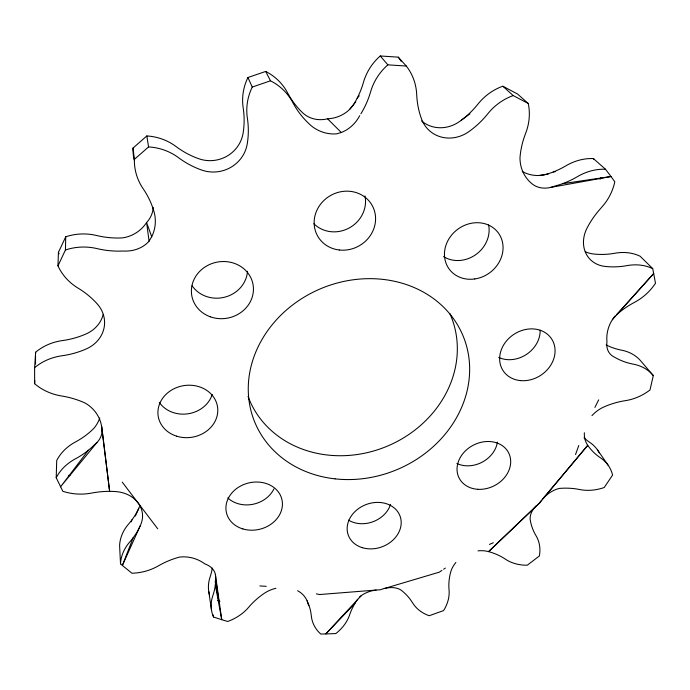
<?xml version="1.0" encoding="UTF-8"?>
<svg xmlns="http://www.w3.org/2000/svg" width="690" height="690" viewBox="0 0 690 690"><rect width="100%" height="100%" fill="white"/><g stroke="black" fill="none" stroke-linecap="round" stroke-linejoin="round"><path stroke-width="1.03" d="M35.535 356.178L35.535 364.053M102.103 429.594L109.624 491.358L101.577 426.127A33.224 31.274 19.9 0 0 85.25 403.115A80.644 67.784 -1.1 0 0 61.652 395.991A51.664 45.471 1.3 0 1 34.629 383.7L34.621 367.675A50.75 43.875 -0.5 0 1 62.057 355.755A86.457 77.616 6.9 0 0 86.276 348.924A33.37 29.679 2.6 0 0 97.29 303.997A84.629 73.985 4 0 0 78.108 288.153A53.078 48.774 3.9 0 1 57.96 265.84L65.438 249.987L65.731 236.799A51.31 46.42 3.9 0 1 96.643 235.514A85.965 81.368 12.1 0 0 122.061 237.929A34.034 32.922 -53.7 0 0 146.599 222.534A34.638 27.928 5.6 0 0 153.197 207.371M275.897 588.294A28.238 22.468 -15.1 0 0 264.348 593.279A70.294 55.2 -16.1 0 0 249.909 605.837L247.443 608.658A45.35 36.535 -11.8 0 1 227.7 621.483L221.749 619.698L215.401 574.416A30.627 19.053 -16.6 0 0 204.775 563.842A30.256 25.358 18.3 0 0 179.279 557.141A72.847 58.038 -11.2 0 0 158.424 565.835A47.325 38.968 -7.3 0 1 131.928 573.235L122.38 565.455L140.82 524.426A30.627 25.366 -5.9 0 0 115.592 491.565A76.461 62.298 -6.2 0 0 91.701 493.057A49.568 42.047 -2.8 0 1 62.816 491.271L56.218 477.739L56.701 460.515A47.455 39.951 -4.4 0 1 75.503 441.936A81.135 70.121 2.5 0 0 91.028 431.069L93.728 428.507A32.577 30.998 -12.5 0 0 99.765 418.019M35.587 353.547L35.63 352.228A49.594 43.134 0.1 0 1 62.419 340.584A84.404 76.107 7.8 0 0 86.086 333.934A32.585 29.135 3.4 0 0 103.198 314.416M57.96 265.84L58.434 252.324L65.731 236.799M34.629 383.7L34.828 380.552M34.621 367.675L35.63 352.228M606.165 344.94A75.788 62.652 -40.6 0 0 621.63 350.192A44.755 36.501 -34.5 0 1 641.208 361.465L653.301 375.584L649.98 389.997A46.618 38.079 -36.4 0 1 625.295 400.674A71.864 56.925 -32.4 0 0 604.147 406.85A28.885 23.21 -33.2 0 0 591.951 415.647M575.529 454.546L578.781 445.49M131.204 521.821L131.954 519.88M133.144 537.786L122.38 565.455L120.517 563.851L119.603 545.531A45.376 37.251 -9.1 0 1 128.702 523.908A77.125 64.386 -2.9 0 0 138.802 508.254L139.458 506.727M135.326 516.034L138.802 508.254M594.892 407.402L598.678 399.872M65.438 249.987A52.544 47.308 3.1 0 1 97.109 248.616A88.079 83.128 10.4 0 0 123.148 251.031A35.863 30.248 26.7 0 0 149.075 241.146L151.722 236.696A35.682 35.052 28.9 0 0 153.905 211.356A87.406 80.075 8.7 0 0 143.141 188.698A53.432 51.301 -1.3 0 1 134.395 159.347L132.998 148.1L146.823 135.947A52.13 49.266 4.6 0 1 176.174 146.625A85.31 84.672 -14.2 0 0 198.608 158.683A33.327 32.465 -5 0 0 243.113 133.084A85.931 83.085 12.3 0 0 243.199 107.985A52.086 50.568 -41.1 0 1 247.917 77.513L265.685 71.441A52 50.862 -18.9 0 1 287.549 92.788A85.991 81.739 -57.5 0 0 302.522 112.686A34.88 29.592 -56.4 0 0 327.569 118.818L341.3 132.48A36.199 32.43 -79.4 0 0 359.723 115.644M88.424 450.216L60.53 486.812L97.005 442.488A33.474 23.262 4.9 0 0 101.577 426.127M327.569 118.818A34.526 32.266 16.9 0 0 349.735 109.296L355.807 101.775M542.927 498.629L587.742 445.335A28.885 23.21 -33.2 0 1 584.361 432.742M357.161 98.256L359.223 95.815M349.735 109.296L352.883 105.656A85.707 83.921 -55.3 0 0 363.449 82.36A51.983 48.404 -50.3 0 1 380.242 55.968L398.259 57.158L406.307 66.042A53.432 50.603 -47.7 0 1 416.7 94.599A86.673 78.125 -52.5 0 0 421.581 119.103A33.948 31.102 -49.6 0 0 468.907 131.618A87.785 81.446 -54.8 0 0 487.787 113.798A52.026 46.187 -47.2 0 1 513.196 95.574L528.238 103.5A52.716 47.731 -48.6 0 1 525.633 133.334A83.387 71.881 -47.5 0 0 520.001 157.518A34.336 32.879 -61.4 0 0 531.981 183.764A34.422 25.444 -57.4 0 0 550.577 187.43L611.021 176.519L614.79 181.806A51.017 44.315 -45.2 0 1 604.371 204.102L599.739 209.501A79.229 65.843 -42.4 0 0 587.078 228.011A31.602 26.72 -42.3 0 0 604.682 266.366A81.696 69.285 -45.4 0 0 626.977 265.624A47.774 39.554 -38.9 0 1 652.723 268.608L655.5 283.245A48.818 40.96 -40.9 0 1 634.36 302.418A75.167 60.729 -37.3 0 0 616.575 314.683L653.749 273.473L612.349 319.72M455.883 562.479A27.574 21.726 -24.1 0 0 450.63 572.269A69.242 54.062 -25.6 0 0 449.043 589.786A43.237 34.121 -20.8 0 1 443.558 610.598L429.214 615.73A43.168 34.06 -22.9 0 1 412.56 602.81A69.612 54.467 -18.1 0 0 400.925 589.993A28.946 18.759 -36.8 0 0 380.406 589.752L376.102 590.062A28.833 20.493 3.7 0 0 361.275 595.634L325.784 633.946L320.747 634.032A43.513 34.44 -18.4 0 1 311.302 615.799A71.639 56.675 -13.2 0 0 306.334 599.274A28.238 22.468 -15.1 0 0 297.614 590.709M354.953 603.379L325.784 633.946L335.858 633.558A43.936 34.905 -16.3 0 0 349.692 614.721A69.06 53.872 -20.8 0 1 357.61 599.291M542.814 498.784A29.101 21.847 -54.4 0 1 559.349 488.425A69.733 54.588 -27.5 0 1 579.505 489.503A44.807 35.906 -31.9 0 0 604.233 487.511L612.591 475.074A44.169 35.173 -29.8 0 0 600.542 457.884A73.666 58.969 -35.2 0 1 587.742 445.335L539.597 502.941L488.572 551.62A27.574 21.726 -24.1 0 0 477.98 550.861M134.395 159.347L148.574 146.91L146.823 135.947M97.005 442.488L94.099 445.119A83.05 71.355 1.9 0 1 75.452 458.807A48.524 40.563 -4.8 0 0 56.218 477.739M359.248 597.376L361.275 595.634M421.599 120.974A33.146 30.489 -50.6 0 0 459.626 121.457L469.95 113.798M441.911 570.414L439.314 572.157L384.287 588.527M443.636 569.25L445.369 568.086M489.434 544.41L493.316 542.754M148.574 146.91A53.406 50.292 3.2 0 1 178.641 157.768A87.483 86.5 -16.9 0 0 201.618 170.033A34.164 33.146 -7 0 0 247.253 143.831A88.044 84.93 9.6 0 0 247.374 118.197A53.38 51.638 -39.2 0 1 252.255 87.052L270.48 80.808A53.311 51.914 -19.4 0 1 292.836 102.594A88.104 83.525 -55.7 0 0 308.128 122.898A35.94 35.138 60.3 0 0 336.625 133.86L341.3 132.48M550.577 187.43L554.734 186.11A85.474 75.555 -50.5 0 0 577.427 176.649A50.034 42.737 -43.3 0 1 605.492 169.248L611.021 176.519L562.505 183.695M522.261 171.534A33.267 31.956 -29.8 0 0 538.933 175.519L548.395 173.966M553.251 171.974L555.372 171.681M538.933 175.519L543.789 175.027A83.456 74.141 -51.2 0 0 565.955 165.79A48.904 42.038 -43.8 0 1 593.391 158.571L605.492 169.248M376.102 590.062L319.539 594.547L316.399 593.857M380.242 55.968L387.866 64.843L406.307 66.042M259.889 585.939L266.245 586.319M219.963 601.309L217.643 600.576M213.184 614.902L213.486 616.989L221.749 619.698L215.332 584.913M461.325 120.215A85.681 79.764 -56.2 0 0 478.023 104.026A50.81 45.342 -48 0 1 502.803 86.216L517.534 94.004L528.238 103.5M502.803 86.216L513.196 95.574M652.723 268.608L640.113 256.223A46.739 38.985 -39.2 0 0 614.876 253.239A79.833 68.146 -45.9 0 1 593.029 253.92A30.895 26.298 -42.8 0 1 585.293 251.703M593.391 158.571L594.185 159.58M122.225 482.112L157.717 528.79M597.437 449.854L608.261 465.405M265.685 71.441L270.48 80.808M247.917 77.513L252.255 87.052M151.722 236.696L146.599 222.534L149.075 241.146M215.159 581.17L218.799 600.947L216.005 581.075M208.751 591.425L211.502 610.089M215.401 574.416L215.668 577.263A74.848 60.358 -8.3 0 1 212.882 595.505A44.617 35.682 -13.9 0 0 213.486 616.989M449.854 313.579A109.132 95.996 -22.6 0 1 386.383 446.542A109.132 95.996 -22.6 0 1 248.038 396.448M247.494 271.274A30.084 27.738 -10.6 0 1 224.923 297.131A30.084 27.738 -10.6 0 1 192.096 285.798M364.976 195.925A30.205 28.187 -29.8 0 1 349.226 227.959A30.205 28.187 -29.8 0 1 313.89 223.758M488.624 224.923A29.506 26.332 -37.3 0 1 475.669 254.714A29.506 26.332 -37.3 0 1 443.523 256.585M540.167 330.225A28.092 23.978 -33.5 0 1 526.384 354.47A28.092 23.978 -33.5 0 1 498.698 357.437M497.412 442.143A26.936 22.399 -27.2 0 1 456.875 463.49M390.549 504.373A26.755 22.158 -20.3 0 1 348.519 520.131M273.913 488.925A27.626 23.322 -13.6 0 1 227.795 497.904M212.209 394.49A29.066 25.521 -8.6 0 1 188.025 413.793A29.066 25.521 -8.6 0 1 159.295 402.365M541.684 500.121A29.101 21.847 -54.4 0 0 539.597 502.941L488.572 551.62A68.965 53.768 -22.8 0 1 505.399 559.167A43.617 34.552 -27.4 0 0 527.272 565.205L539.339 555.993A43.315 34.215 -25.3 0 0 536.009 535.699A70.82 55.769 -30.3 0 1 530.179 519.587A29.316 18.449 -14.9 0 1 536.613 505.468M615.109 315.994A31.11 27.358 -66.3 0 0 606.967 341.783A31.499 20.019 -35.7 0 0 614.781 357.334A77.478 63.566 -40.2 0 0 633.403 364.182A45.721 36.975 -34.3 0 1 653.301 375.584M583.99 437.805A72.122 58.219 -35.5 0 0 589.821 442.419A43.272 34.759 -29.9 0 1 599.256 452.847M600.611 177.83A49.844 43.556 -45.8 0 1 600.05 179.34M398.259 57.158A52.155 49.568 -49.2 0 1 401.14 61.272M387.866 64.843A53.251 49.387 -49.1 0 0 370.599 91.83A87.828 85.793 -51.2 0 1 360.887 113.798M134.153 159.873A52.138 50.241 0.6 0 1 132.998 148.1M59.133 253.799A51.819 47.817 4.9 0 1 58.434 252.324M70.009 475.669A48.455 41.374 -2.3 0 1 68.457 475.341M140.148 525.978A78.876 65.369 -3.3 0 1 129.824 541.891A46.359 37.76 -9.4 0 0 120.517 563.851M308.758 605.665A42.642 34.043 -18.3 0 1 307.145 600.792M212.27 568.103A73.261 59.556 -8 0 1 210.088 577.047A43.703 35.25 -13.7 0 0 209.518 594.901M335.064 478.86A112.729 98.178 -22.6 0 0 464.517 339.627A112.729 98.178 -22.6 0 0 277.302 318.866A112.729 98.178 -22.6 0 0 335.064 478.86M210.303 316.796A31.128 28.48 -11.3 0 0 253.213 285.634A31.128 28.48 -11.3 0 0 203.722 267.893A31.128 28.48 -11.3 0 0 210.303 316.796M339.299 249.996A31.266 28.946 -29.3 0 0 373.816 208.992A31.266 28.946 -29.3 0 0 321.48 203.05A31.266 28.946 -29.3 0 0 339.299 249.996M474.755 278.958A30.507 26.988 -36.6 0 0 498.62 233.315A30.507 26.988 -36.6 0 0 447.896 240.689A30.507 26.988 -36.6 0 0 474.755 278.958M520.57 380.613A28.997 24.495 -33.2 0 0 554.027 343.982A28.997 24.495 -33.2 0 0 507.469 339.808A28.997 24.495 -33.2 0 0 520.57 380.613M477.73 489.296A27.781 22.83 -27 0 0 509.556 454.986A27.781 22.83 -27 0 0 464.318 451.984A27.781 22.83 -27 0 0 477.73 489.296M362.353 547.696A27.583 22.58 -20.4 0 0 401.132 520.993A27.583 22.58 -20.4 0 0 359.033 508.254A27.583 22.58 -20.4 0 0 362.353 547.696M242.889 528.937A28.514 23.805 -13.9 0 0 282.253 501.371A28.514 23.805 -13.9 0 0 237.377 488.002A28.514 23.805 -13.9 0 0 242.889 528.937M176.502 436.14A30.041 26.134 -9.2 0 0 217.523 406.772A30.041 26.134 -9.2 0 0 169.524 391.42A30.041 26.134 -9.2 0 0 176.502 436.14"/></g></svg>
